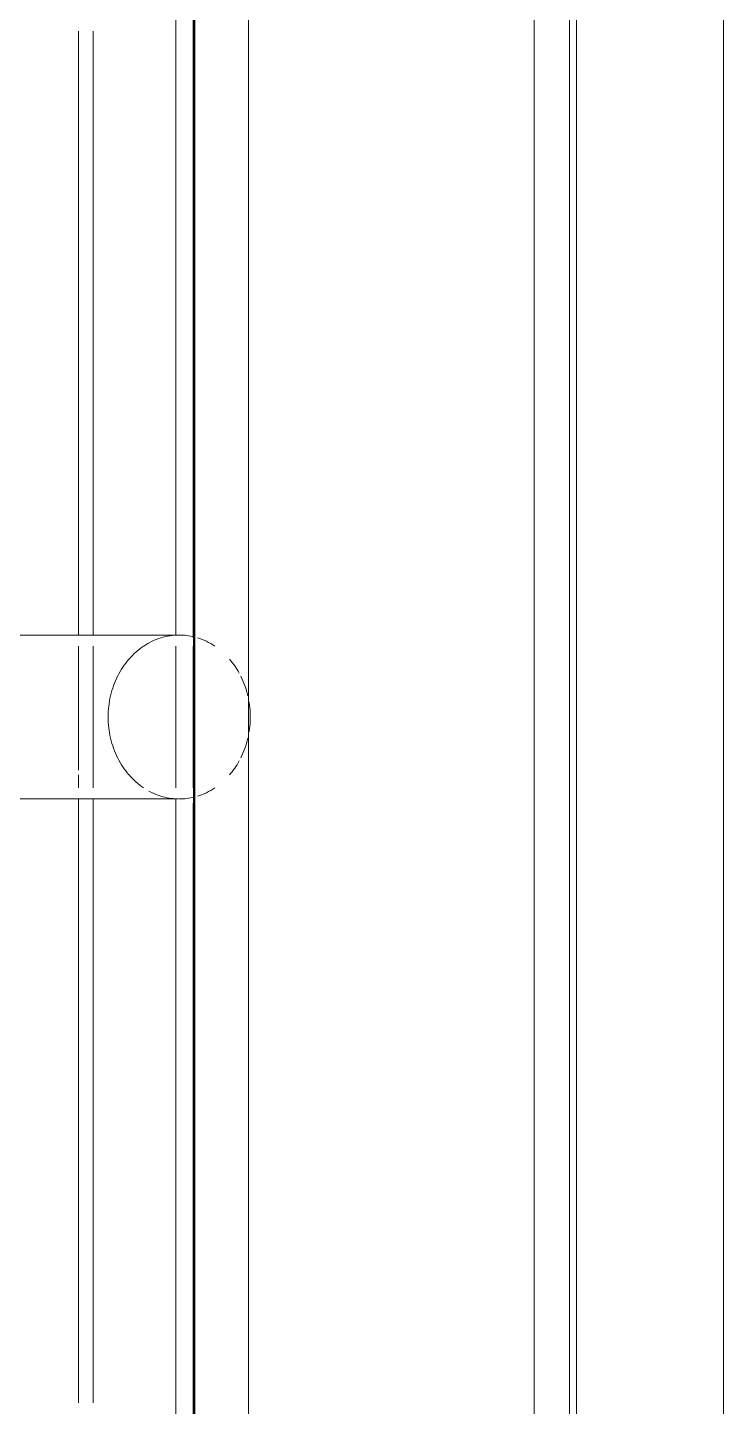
# Model space of a CAD drawing. Header units: inches. Extents: x -4235 to -464, y 9767 to 12347.
# Drawn here: x -3861.49 to -3858.3, y 11550.71 to 11557.02 of the extents above; entities that cross this region are included whole.
import ezdxf

# ---------------------------------------------------------------- set-up
doc = ezdxf.new("R2010")
doc.units = ezdxf.units.IN
doc.header["$MEASUREMENT"] = 0
doc.linetypes.add('Dash 1_16_', pattern=[0.125, 0.0625, -0.0625])
for name, color, linetype, lineweight in [('A-WALL', 113, 'Continuous', 13), ('A-WALL-5', 113, 'Continuous', 9), ('A-WALL-6', 113, 'Continuous', 50), ('C-PROP-LINE-1', 91, 'Dash 1_16_', 50)]:
    doc.layers.add(name, color=color, linetype=linetype, lineweight=lineweight)

# ---------------------------------------------------------------- blocks, each defined once
blk = doc.blocks.new('Basic Wall _ EXT - FIBER CEMENT - LARGE - ___-2162461-BACKGROUND - RCP - 3RD FLOOR')
at = {"layer": 'A-WALL-5'}
for p, q in [((-3859.005, 11587.9394), (-3859.005, 11394.8011)), ((-3859.005, 11587.9394), (-3859.005, 11394.8011)), ((-3858.9737, 11394.8011), (-3858.9737, 11587.9394)), ((-3858.9737, 11587.9394), (-3858.9737, 11394.8011))]:
    blk.add_line(p, q, dxfattribs=at)
blk = doc.blocks.new('Basic Wall _ EXT - FIBER CEMENT - SMALL - ___-2145935-BACKGROUND - RCP - 3RD FLOOR')
at = {"layer": 'A-WALL-5'}
for p, q in [((-3858.3004, 11587.9394), (-3858.3004, 11394.8011)), ((-3858.3004, 11587.9394), (-3858.3004, 11394.8011)), ((-3860.8064, 11557.1124), (-3860.8064, 11554.2374)), ((-3860.7276, 11557.1124), (-3860.7276, 11554.2246)), ((-3860.7276, 11557.1124), (-3860.7276, 11554.2246)), ((-3861.2526, 11557.0016), (-3861.2526, 11554.2372)), ((-3861.1857, 11557.0016), (-3861.1857, 11554.2373)), ((-3861.2526, 11554.1865), (-3861.2526, 11554.1278)), ((-3861.1857, 11554.1866), (-3861.1857, 11554.1277)), ((-3860.8064, 11554.1869), (-3860.8064, 11554.1276)), ((-3860.7276, 11554.187), (-3860.7276, 11554.1276)), ((-3860.7276, 11554.187), (-3860.7276, 11554.1276)), ((-3861.2526, 11554.1267), (-3861.2526, 11554.0503)), ((-3861.1857, 11554.1268), (-3861.1857, 11554.0502)), ((-3860.8064, 11554.1272), (-3860.8064, 11554.05)), ((-3860.7276, 11554.1273), (-3860.7276, 11554.05)), ((-3860.7276, 11554.1273), (-3860.7276, 11554.05)), ((-3861.2526, 11554.049), (-3861.2526, 11553.96)), ((-3861.1857, 11554.049), (-3861.1857, 11553.96)), ((-3860.8064, 11554.0495), (-3860.8064, 11553.9597)), ((-3860.7276, 11554.0496), (-3860.7276, 11553.9596)), ((-3860.7276, 11554.0496), (-3860.7276, 11553.9596)), ((-3861.2526, 11553.9585), (-3861.2526, 11553.8631)), ((-3861.1857, 11553.9586), (-3861.1857, 11553.8631)), ((-3860.8064, 11553.959), (-3860.8064, 11553.8627)), ((-3860.7276, 11553.9591), (-3860.7276, 11553.8626)), ((-3860.7276, 11553.9591), (-3860.7276, 11553.8626)), ((-3861.2526, 11553.8616), (-3861.2526, 11553.7662)), ((-3861.1857, 11553.8616), (-3861.1857, 11553.7661)), ((-3860.8064, 11553.862), (-3860.8064, 11553.7657)), ((-3860.7276, 11553.8621), (-3860.7276, 11553.7656)), ((-3860.7276, 11553.8621), (-3860.7276, 11553.7656)), ((-3861.2526, 11553.7647), (-3861.2526, 11553.6757)), ((-3861.1857, 11553.7647), (-3861.1857, 11553.6757)), ((-3860.8064, 11553.765), (-3860.8064, 11553.6752)), ((-3860.7276, 11553.7651), (-3860.7276, 11553.6751)), ((-3860.7276, 11553.7651), (-3860.7276, 11553.6751)), ((-3861.2526, 11553.6744), (-3861.2526, 11553.6184)), ((-3861.1857, 11553.6745), (-3861.1857, 11553.5993)), ((-3860.8064, 11553.6747), (-3860.8064, 11553.5975)), ((-3860.7276, 11553.6747), (-3860.7276, 11553.5974)), ((-3860.7276, 11553.6747), (-3860.7276, 11553.5974)), ((-3861.2526, 11553.597), (-3861.2526, 11553.5382)), ((-3861.1857, 11553.597), (-3861.1857, 11553.5381)), ((-3860.8064, 11553.5971), (-3860.8064, 11553.5378)), ((-3860.7276, 11553.5971), (-3860.7276, 11553.5377)), ((-3860.7276, 11553.5971), (-3860.7276, 11553.5377)), ((-3861.2526, 11553.4875), (-3861.2526, 11550.7231)), ((-3861.1857, 11553.4874), (-3861.1857, 11550.7231)), ((-3860.8064, 11553.4874), (-3860.8064, 11550.6124)), ((-3860.7276, 11553.4681), (-3860.7276, 11550.6124)), ((-3860.7276, 11553.4681), (-3860.7276, 11550.6124))]:
    blk.add_line(p, q, dxfattribs=at)
blk = doc.blocks.new('Walls 68 - Walls 1-2575280-BACKGROUND - RCP - 3RD FLOOR')
at = {"layer": 'A-WALL-5'}
for p, q in [((-3859.1667, 11557.1124), (-3859.1667, 11556.1605)), ((-3859.1667, 11552.2374), (-3859.1667, 11557.1124)), ((-3859.1667, 11556.1605), (-3859.1667, 11551.5643)), ((-3861.5915, 11554.2374), (-3860.7915, 11554.2374)), ((-3860.7948, 11553.4874), (-3861.5915, 11553.4874)), ((-3859.1667, 11551.0478), (-3859.1667, 11552.2374)), ((-3859.1667, 11551.5643), (-3859.1667, 11551.0478)), ((-3859.1667, 11551.0478), (-3859.1667, 11550.6124)), ((-3859.1667, 11550.7231), (-3859.1667, 11551.0478)), ((-3859.1667, 11550.6124), (-3859.1667, 11550.7231))]:
    blk.add_line(p, q, dxfattribs=at)
for start_param, end_param in [(0.262584, 0.523234), (0, 0.261656), (6.072664, 6.283185), (5.759587, 6.021386), (0.524991, 0.784707), (0.787185, 1.046129), (5.276094, 5.497787), (1.049162, 1.307556), (4.974188, 5.235988), (1.310938, 1.569046), (4.531436, 4.893342), (1.572547, 1.830655), (1.834037, 2.092431), (4.18879, 4.45059), (2.095464, 2.354408), (3.926991, 4.146065), (2.356886, 2.616602), (2.698715, 2.879008), (3.403392, 3.665191), (2.879936, 3.119324), (3.141593, 3.352114)]:
    blk.add_ellipse((-3860.7915, 11553.8624), major_axis=(0, 0.375), ratio=0.86769, start_param=start_param, end_param=end_param, dxfattribs=at)
blk = doc.blocks.new('Family - ___-2835860-BACKGROUND - RCP - 3RD FLOOR')
at = {"layer": 'C-PROP-LINE-1'}
blk.add_line((-3860.7237, 11547.5894), (-3860.7237, 12118.5894), dxfattribs=at)
blk = doc.blocks.new('Family - ___-2835932-BACKGROUND - RCP - 3RD FLOOR')
at = {"layer": 'C-PROP-LINE-1'}
blk.add_line((-3860.7237, 9980.1894), (-3860.7237, 12118.5894), dxfattribs=at)

msp = doc.modelspace()

# ---------------------------------------------------------------- linework, layer by layer
at = {"layer": 'A-WALL'}
for p, q in [((-3860.4737, 11394.8011), (-3860.4737, 11587.9394)), ((-3858.9737, 11394.8011), (-3858.9737, 11587.9394))]:
    msp.add_line(p, q, dxfattribs=at)
at = {"layer": 'A-WALL-6'}
msp.add_line((-3860.7237, 11394.8011), (-3860.7237, 11587.9394), dxfattribs=at)

# ---------------------------------------------------------------- block references
at = {"layer": 'A-WALL-5'}
for name in ['Basic Wall _ EXT - FIBER CEMENT - SMALL - ___-2145935-BACKGROUND - RCP - 3RD FLOOR', 'Basic Wall _ EXT - FIBER CEMENT - LARGE - ___-2162461-BACKGROUND - RCP - 3RD FLOOR', 'Walls 68 - Walls 1-2575280-BACKGROUND - RCP - 3RD FLOOR']:
    msp.add_blockref(name, (0, 0), dxfattribs=at)
at = {"layer": 'C-PROP-LINE-1'}
for name in ['Family - ___-2835860-BACKGROUND - RCP - 3RD FLOOR', 'Family - ___-2835932-BACKGROUND - RCP - 3RD FLOOR']:
    msp.add_blockref(name, (0, 0), dxfattribs=at)

doc.saveas('drawing.dxf')
